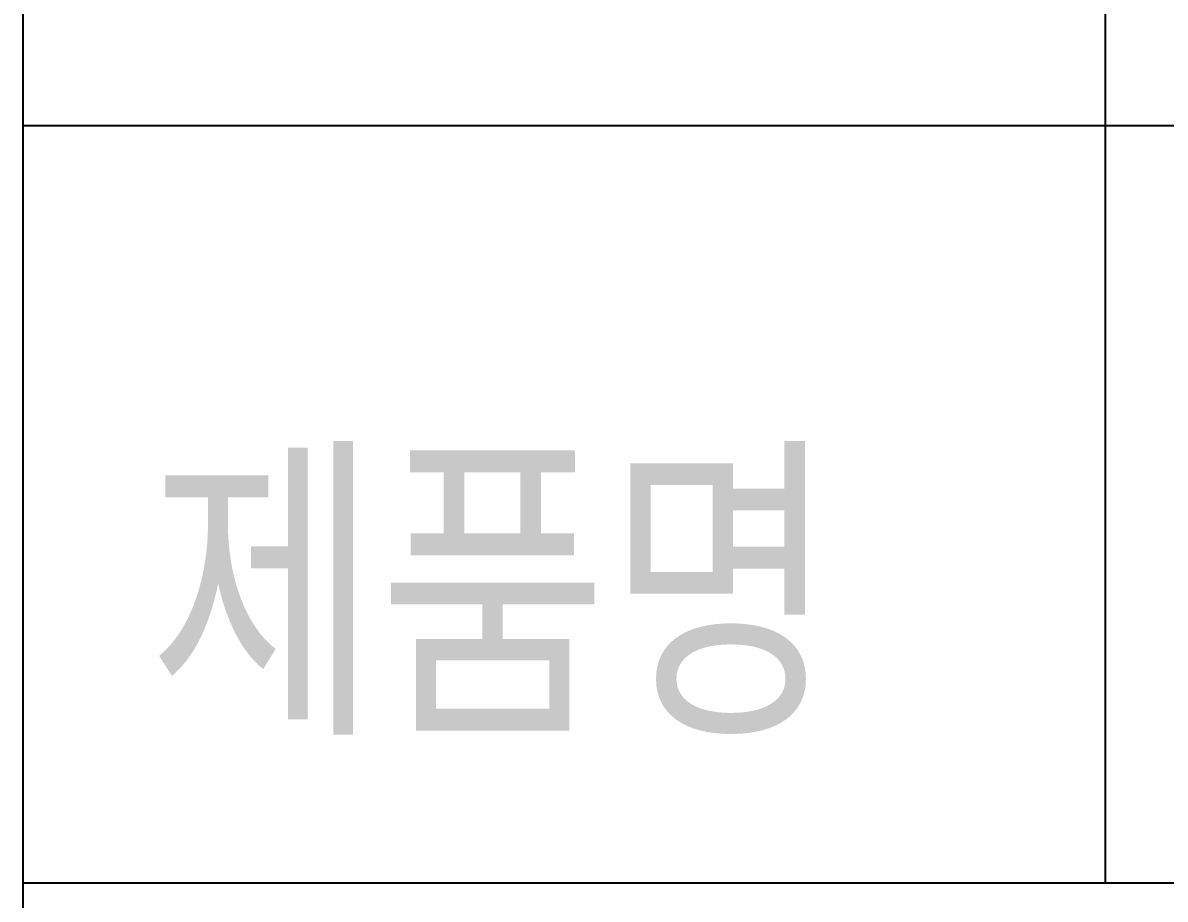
# Model space of a CAD drawing. Extents: x -4009 to -3415, y -5642 to -5222.
# Drawn here: x -3510.18 to -3489.07, y -5283.35 to -5267.16 of the extents above; entities that cross this region are included whole.
import ezdxf

# ---------------------------------------------------------------- set-up
doc = ezdxf.new("R2010")
doc.units = 0
doc.header["$LTSCALE"] = 7
doc.layers.get('0').update_dxf_attribs({"color": 2, "linetype": 'CONTINUOUS'})
doc.layers.add('D', color=2, linetype='CONTINUOUS')
doc.styles.add('GHS', font='ROMANS.shx', dxfattribs={"bigfont": 'GHS.shx'})

msp = doc.modelspace()

# ---------------------------------------------------------------- linework, layer by layer
at = {"color": 7}
for p, q in [((-3510.17648, -5241.05463), (-3510.17648, -5297.05463)), ((-3490.17648, -5241.05463), (-3490.17648, -5283.05463)), ((-3510.17648, -5269.05463), (-3429.17648, -5269.05463)), ((-3510.17648, -5283.05463), (-3429.17648, -5283.05463))]:
    msp.add_line(p, q, dxfattribs=at)

# ---------------------------------------------------------------- texts
at = {"layer": 'D', "style": 'GHS', "width": 0.8}
msp.add_text('제품명', height=5, dxfattribs=at).set_placement((-3507.83612, -5280.32524))

doc.saveas('drawing.dxf')
